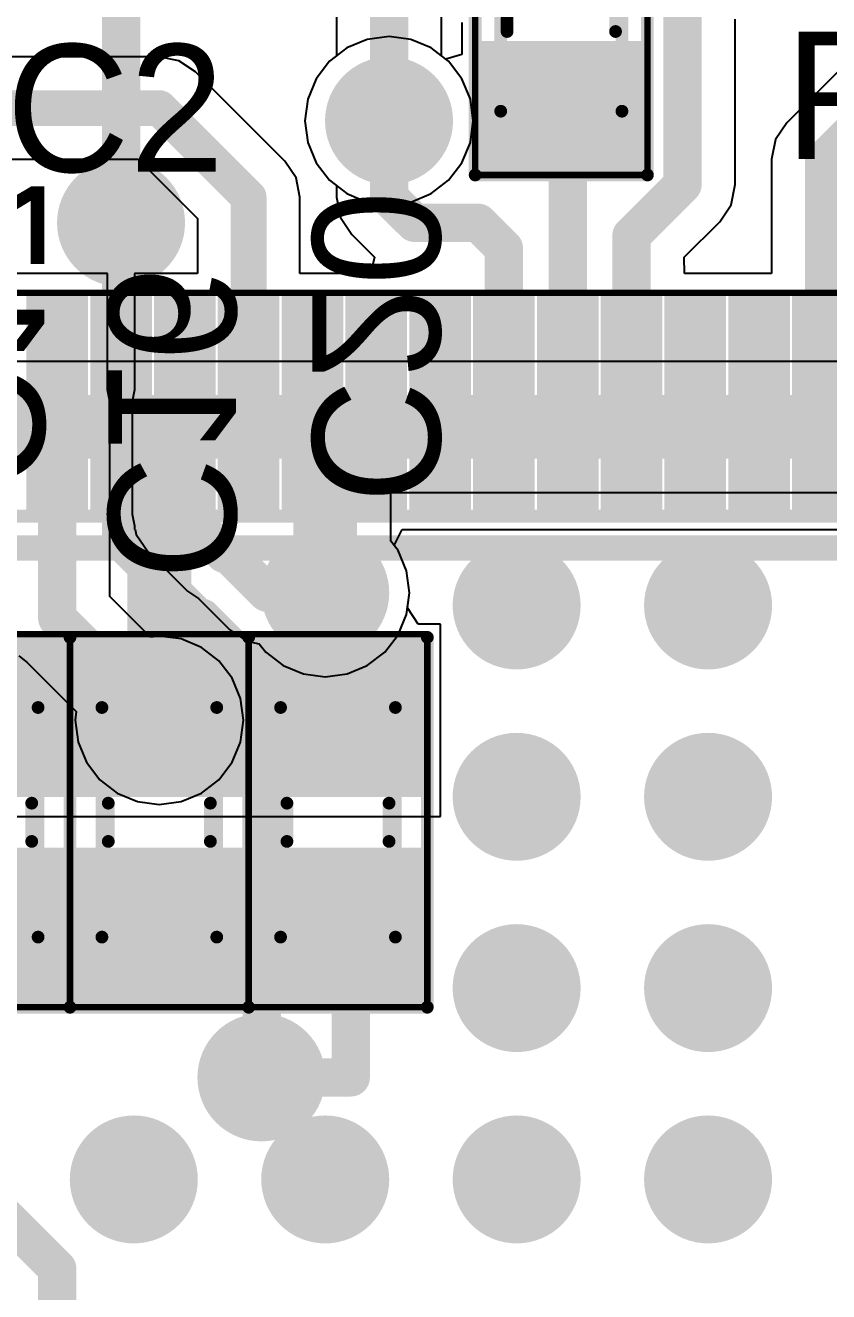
# Model space of a CAD drawing. Header units: millimetres. Extents: x 29 to 180, y 30 to 200.
# Drawn here: x 89.15 to 95.44, y 150.62 to 160.55 of the extents above; entities that cross this region are included whole.
import ezdxf

# ---------------------------------------------------------------- set-up
doc = ezdxf.new("R2010")
doc.units = ezdxf.units.MM
for name, color, linetype in [('BottomLayer', 5, 'Continuous'), ('BottomOverlay', 54, 'Continuous'), ('BottomPaste', 16, 'Continuous'), ('BottomSolder', 6, 'Continuous'), ('Mechanical13', 56, 'Continuous'), ('Mechanical15', 56, 'Continuous'), ('MultiLayer', 9, 'Continuous'), ('TopLayer', 1, 'Continuous'), ('TopOverlay', 2, 'Continuous'), ('TopPaste', 8, 'Continuous'), ('TopSolder', 216, 'Continuous'), ('ViaHoleLayer', 16, 'Continuous')]:
    doc.layers.add(name, color=color, linetype=linetype)

# ---------------------------------------------------------------- blocks, each defined once
blk = doc.blocks.new('SMD_C_0603_B_218')
at = {"layer": 'BottomLayer'}
for points in [[(-1.29999994, 0.5499989), (-1.29999994, -0.5499989), (-0.30000194, 0.5499989), (-0.30000194, -0.5499989)], [(0.2999994, 0.5499989), (0.2999994, -0.5499989), (1.2999974, 0.5499989), (1.2999974, -0.5499989)]]:
    blk.add_solid(points, dxfattribs=at)
at = {"layer": 'BottomOverlay', "const_width": 0.0999998}
for points in [[(-1.44999964, -0.7000011399999999), (-1.44999964, 0.7000011399999999)], [(1.44999964, 0.7000011399999999), (-1.44999964, 0.7000011399999999)], [(1.44999964, -0.7000011399999999), (1.44999964, 0.7000011399999999)], [(0.1499997, 0.40000174), (-0.1499997, 0.40000174)], [(0.1499997, -0.3999992), (-0.1499997, -0.3999992)], [(1.44999964, -0.7000011399999999), (-1.44999964, -0.7000011399999999)]]:
    blk.add_lwpolyline(points, dxfattribs=at)
at = {"layer": 'BottomOverlay', "const_width": 0.0499999}
for points in [[(-1.47499832, 0.7000011399999999, 1), (-1.42500096, 0.7000011399999999, 1)], [(-1.47499832, 0.7000011399999999, 1), (-1.42500096, 0.7000011399999999, 1)], [(1.42500096, 0.7000011399999999, 1), (1.47499832, 0.7000011399999999, 1)], [(1.42500096, 0.7000011399999999, 1), (1.47499832, 0.7000011399999999, 1)], [(-0.17499838, 0.40000174, 1), (-0.12500102, 0.40000174, 1)], [(0.12500102, 0.40000174, 1), (0.17499838, 0.40000174, 1)], [(-0.17499838, -0.3999992, 1), (-0.12500102, -0.3999992, 1)], [(0.12500102, -0.3999992, 1), (0.17499838, -0.3999992, 1)], [(-1.47499832, -0.7000011399999999, 1), (-1.42500096, -0.7000011399999999, 1)], [(-1.47499832, -0.7000011399999999, 1), (-1.42500096, -0.7000011399999999, 1)], [(1.42500096, -0.7000011399999999, 1), (1.47499832, -0.7000011399999999, 1)], [(1.42500096, -0.7000011399999999, 1), (1.47499832, -0.7000011399999999, 1)]]:
    blk.add_lwpolyline(points, format="xyb", close=True, dxfattribs=at)
at = {"layer": 'BottomPaste'}
for points in [[(-1.29999994, 0.5499989), (-1.29999994, -0.5499989), (-0.30000194, 0.5499989), (-0.30000194, -0.5499989)], [(0.2999994, 0.5499989), (0.2999994, -0.5499989), (1.2999974, 0.5499989), (1.2999974, -0.5499989)]]:
    blk.add_solid(points, dxfattribs=at)
at = {"layer": 'BottomSolder'}
for points in [[(-1.40159994, 0.6515989), (-1.40159994, -0.6515989), (-0.19840194, 0.6515989), (-0.19840194, -0.6515989)], [(0.1983994, 0.6515989), (0.1983994, -0.6515989), (1.4015974, 0.6515989), (1.4015974, -0.6515989)]]:
    blk.add_solid(points, dxfattribs=at)
at = {"layer": 'Mechanical13', "const_width": 0.0999998}
for points in [[(-0.90000074, -0.4499991), (-0.90000074, 0.45000164)], [(0.8999982, 0.45000164), (-0.90000074, 0.45000164)], [(0.8999982, -0.4499991), (0.8999982, 0.45000164)], [(0.8999982, -0.4499991), (-0.90000074, -0.4499991)]]:
    blk.add_lwpolyline(points, dxfattribs=at)
at = {"layer": 'Mechanical13', "const_width": 0.0499999}
for points in [[(-0.9249994199999999, 0.45000164, 1), (-0.8750020599999999, 0.45000164, 1)], [(-0.9249994199999999, 0.45000164, 1), (-0.8750020599999999, 0.45000164, 1)], [(0.8749995199999999, 0.45000164, 1), (0.9249968799999999, 0.45000164, 1)], [(0.8749995199999999, 0.45000164, 1), (0.9249968799999999, 0.45000164, 1)], [(-0.9249994199999999, -0.4499991, 1), (-0.8750020599999999, -0.4499991, 1)], [(-0.9249994199999999, -0.4499991, 1), (-0.8750020599999999, -0.4499991, 1)], [(0.8749995199999999, -0.4499991, 1), (0.9249968799999999, -0.4499991, 1)], [(0.8749995199999999, -0.4499991, 1), (0.9249968799999999, -0.4499991, 1)]]:
    blk.add_lwpolyline(points, format="xyb", close=True, dxfattribs=at)
at = {"layer": 'Mechanical15', "const_width": 0.0499999}
for points in [[(-1.47500086, -0.7000011399999999), (-1.47500086, 0.7000011399999999)], [(1.44999964, 0.7000011399999999), (-1.47500086, 0.7000011399999999)], [(1.44999964, -0.7000011399999999), (1.44999964, 0.7000011399999999)], [(1.44999964, -0.7000011399999999), (-1.47500086, -0.7000011399999999)]]:
    blk.add_lwpolyline(points, dxfattribs=at)
at = {"layer": 'Mechanical15', "const_width": 0.02499868}
for points in [[(-1.4875002, 0.7000011399999999, 1), (-1.46250152, 0.7000011399999999, 1)], [(-1.4875002, 0.7000011399999999, 1), (-1.46250152, 0.7000011399999999, 1)], [(1.4375003, 0.7000011399999999, 1), (1.46249898, 0.7000011399999999, 1)], [(1.4375003, 0.7000011399999999, 1), (1.46249898, 0.7000011399999999, 1)], [(-1.4875002, -0.7000011399999999, 1), (-1.46250152, -0.7000011399999999, 1)], [(-1.4875002, -0.7000011399999999, 1), (-1.46250152, -0.7000011399999999, 1)], [(1.4375003, -0.7000011399999999, 1), (1.46249898, -0.7000011399999999, 1)], [(1.4375003, -0.7000011399999999, 1), (1.46249898, -0.7000011399999999, 1)]]:
    blk.add_lwpolyline(points, format="xyb", close=True, dxfattribs=at)
blk = doc.blocks.new('SMD_C_0603_B_219')
at = {"layer": 'BottomLayer'}
for points in [[(-1.29999994, 0.5499989), (-1.29999994, -0.5499989), (-0.30000194, 0.5499989), (-0.30000194, -0.5499989)], [(0.2999994, 0.5499989), (0.2999994, -0.5499989), (1.2999974, 0.5499989), (1.2999974, -0.5499989)]]:
    blk.add_solid(points, dxfattribs=at)
at = {"layer": 'BottomOverlay', "const_width": 0.0999998}
for points in [[(-1.44999964, -0.7000011399999999), (-1.44999964, 0.7000011399999999)], [(1.44999964, 0.7000011399999999), (-1.44999964, 0.7000011399999999)], [(1.44999964, -0.7000011399999999), (1.44999964, 0.7000011399999999)], [(0.1499997, 0.40000174), (-0.1499997, 0.40000174)], [(0.1499997, -0.3999992), (-0.1499997, -0.3999992)], [(1.44999964, -0.7000011399999999), (-1.44999964, -0.7000011399999999)]]:
    blk.add_lwpolyline(points, dxfattribs=at)
at = {"layer": 'BottomOverlay', "const_width": 0.0499999}
for points in [[(-1.47499832, 0.7000011399999999, 1), (-1.42500096, 0.7000011399999999, 1)], [(-1.47499832, 0.7000011399999999, 1), (-1.42500096, 0.7000011399999999, 1)], [(1.42500096, 0.7000011399999999, 1), (1.47499832, 0.7000011399999999, 1)], [(1.42500096, 0.7000011399999999, 1), (1.47499832, 0.7000011399999999, 1)], [(-0.17499838, 0.40000174, 1), (-0.12500102, 0.40000174, 1)], [(0.12500102, 0.40000174, 1), (0.17499838, 0.40000174, 1)], [(-0.17499838, -0.3999992, 1), (-0.12500102, -0.3999992, 1)], [(0.12500102, -0.3999992, 1), (0.17499838, -0.3999992, 1)], [(-1.47499832, -0.7000011399999999, 1), (-1.42500096, -0.7000011399999999, 1)], [(-1.47499832, -0.7000011399999999, 1), (-1.42500096, -0.7000011399999999, 1)], [(1.42500096, -0.7000011399999999, 1), (1.47499832, -0.7000011399999999, 1)], [(1.42500096, -0.7000011399999999, 1), (1.47499832, -0.7000011399999999, 1)]]:
    blk.add_lwpolyline(points, format="xyb", close=True, dxfattribs=at)
at = {"layer": 'BottomPaste'}
for points in [[(-1.29999994, 0.5499989), (-1.29999994, -0.5499989), (-0.30000194, 0.5499989), (-0.30000194, -0.5499989)], [(0.2999994, 0.5499989), (0.2999994, -0.5499989), (1.2999974, 0.5499989), (1.2999974, -0.5499989)]]:
    blk.add_solid(points, dxfattribs=at)
at = {"layer": 'BottomSolder'}
for points in [[(-1.40159994, 0.6515989), (-1.40159994, -0.6515989), (-0.19840194, 0.6515989), (-0.19840194, -0.6515989)], [(0.1983994, 0.6515989), (0.1983994, -0.6515989), (1.4015974, 0.6515989), (1.4015974, -0.6515989)]]:
    blk.add_solid(points, dxfattribs=at)
at = {"layer": 'Mechanical13', "const_width": 0.0999998}
for points in [[(-0.90000074, -0.4499991), (-0.90000074, 0.45000164)], [(0.8999982, 0.45000164), (-0.90000074, 0.45000164)], [(0.8999982, -0.4499991), (0.8999982, 0.45000164)], [(0.8999982, -0.4499991), (-0.90000074, -0.4499991)]]:
    blk.add_lwpolyline(points, dxfattribs=at)
at = {"layer": 'Mechanical13', "const_width": 0.0499999}
for points in [[(-0.9249994199999999, 0.45000164, 1), (-0.8750020599999999, 0.45000164, 1)], [(-0.9249994199999999, 0.45000164, 1), (-0.8750020599999999, 0.45000164, 1)], [(0.8749995199999999, 0.45000164, 1), (0.9249968799999999, 0.45000164, 1)], [(0.8749995199999999, 0.45000164, 1), (0.9249968799999999, 0.45000164, 1)], [(-0.9249994199999999, -0.4499991, 1), (-0.8750020599999999, -0.4499991, 1)], [(-0.9249994199999999, -0.4499991, 1), (-0.8750020599999999, -0.4499991, 1)], [(0.8749995199999999, -0.4499991, 1), (0.9249968799999999, -0.4499991, 1)], [(0.8749995199999999, -0.4499991, 1), (0.9249968799999999, -0.4499991, 1)]]:
    blk.add_lwpolyline(points, format="xyb", close=True, dxfattribs=at)
at = {"layer": 'Mechanical15', "const_width": 0.0499999}
for points in [[(-1.47500086, -0.7000011399999999), (-1.47500086, 0.7000011399999999)], [(1.44999964, 0.7000011399999999), (-1.47500086, 0.7000011399999999)], [(1.44999964, -0.7000011399999999), (1.44999964, 0.7000011399999999)], [(1.44999964, -0.7000011399999999), (-1.47500086, -0.7000011399999999)]]:
    blk.add_lwpolyline(points, dxfattribs=at)
at = {"layer": 'Mechanical15', "const_width": 0.02499868}
for points in [[(-1.4875002, 0.7000011399999999, 1), (-1.46250152, 0.7000011399999999, 1)], [(-1.4875002, 0.7000011399999999, 1), (-1.46250152, 0.7000011399999999, 1)], [(1.4375003, 0.7000011399999999, 1), (1.46249898, 0.7000011399999999, 1)], [(1.4375003, 0.7000011399999999, 1), (1.46249898, 0.7000011399999999, 1)], [(-1.4875002, -0.7000011399999999, 1), (-1.46250152, -0.7000011399999999, 1)], [(-1.4875002, -0.7000011399999999, 1), (-1.46250152, -0.7000011399999999, 1)], [(1.4375003, -0.7000011399999999, 1), (1.46249898, -0.7000011399999999, 1)], [(1.4375003, -0.7000011399999999, 1), (1.46249898, -0.7000011399999999, 1)]]:
    blk.add_lwpolyline(points, format="xyb", close=True, dxfattribs=at)
blk = doc.blocks.new('SMD_C_0603_B_222')
at = {"layer": 'BottomLayer'}
for points in [[(-1.29999994, 0.5499989), (-1.29999994, -0.5499989), (-0.30000194, 0.5499989), (-0.30000194, -0.5499989)], [(0.2999994, 0.5499989), (0.2999994, -0.5499989), (1.2999974, 0.5499989), (1.2999974, -0.5499989)]]:
    blk.add_solid(points, dxfattribs=at)
at = {"layer": 'BottomOverlay', "const_width": 0.0999998}
for points in [[(-1.44999964, -0.7000011399999999), (-1.44999964, 0.7000011399999999)], [(1.44999964, 0.7000011399999999), (-1.44999964, 0.7000011399999999)], [(1.44999964, -0.7000011399999999), (1.44999964, 0.7000011399999999)], [(0.1499997, 0.40000174), (-0.1499997, 0.40000174)], [(0.1499997, -0.3999992), (-0.1499997, -0.3999992)], [(1.44999964, -0.7000011399999999), (-1.44999964, -0.7000011399999999)]]:
    blk.add_lwpolyline(points, dxfattribs=at)
at = {"layer": 'BottomOverlay', "const_width": 0.0499999}
for points in [[(-1.47499832, 0.7000011399999999, 1), (-1.42500096, 0.7000011399999999, 1)], [(-1.47499832, 0.7000011399999999, 1), (-1.42500096, 0.7000011399999999, 1)], [(1.42500096, 0.7000011399999999, 1), (1.47499832, 0.7000011399999999, 1)], [(1.42500096, 0.7000011399999999, 1), (1.47499832, 0.7000011399999999, 1)], [(-0.17499838, 0.40000174, 1), (-0.12500102, 0.40000174, 1)], [(0.12500102, 0.40000174, 1), (0.17499838, 0.40000174, 1)], [(-0.17499838, -0.3999992, 1), (-0.12500102, -0.3999992, 1)], [(0.12500102, -0.3999992, 1), (0.17499838, -0.3999992, 1)], [(-1.47499832, -0.7000011399999999, 1), (-1.42500096, -0.7000011399999999, 1)], [(-1.47499832, -0.7000011399999999, 1), (-1.42500096, -0.7000011399999999, 1)], [(1.42500096, -0.7000011399999999, 1), (1.47499832, -0.7000011399999999, 1)], [(1.42500096, -0.7000011399999999, 1), (1.47499832, -0.7000011399999999, 1)]]:
    blk.add_lwpolyline(points, format="xyb", close=True, dxfattribs=at)
at = {"layer": 'BottomPaste'}
for points in [[(-1.29999994, 0.5499989), (-1.29999994, -0.5499989), (-0.30000194, 0.5499989), (-0.30000194, -0.5499989)], [(0.2999994, 0.5499989), (0.2999994, -0.5499989), (1.2999974, 0.5499989), (1.2999974, -0.5499989)]]:
    blk.add_solid(points, dxfattribs=at)
at = {"layer": 'BottomSolder'}
for points in [[(-1.40159994, 0.6515989), (-1.40159994, -0.6515989), (-0.19840194, 0.6515989), (-0.19840194, -0.6515989)], [(0.1983994, 0.6515989), (0.1983994, -0.6515989), (1.4015974, 0.6515989), (1.4015974, -0.6515989)]]:
    blk.add_solid(points, dxfattribs=at)
at = {"layer": 'Mechanical13', "const_width": 0.0999998}
for points in [[(-0.90000074, -0.4499991), (-0.90000074, 0.45000164)], [(0.8999982, 0.45000164), (-0.90000074, 0.45000164)], [(0.8999982, -0.4499991), (0.8999982, 0.45000164)], [(0.8999982, -0.4499991), (-0.90000074, -0.4499991)]]:
    blk.add_lwpolyline(points, dxfattribs=at)
at = {"layer": 'Mechanical13', "const_width": 0.0499999}
for points in [[(-0.9249994199999999, 0.45000164, 1), (-0.8750020599999999, 0.45000164, 1)], [(-0.9249994199999999, 0.45000164, 1), (-0.8750020599999999, 0.45000164, 1)], [(0.8749995199999999, 0.45000164, 1), (0.9249968799999999, 0.45000164, 1)], [(0.8749995199999999, 0.45000164, 1), (0.9249968799999999, 0.45000164, 1)], [(-0.9249994199999999, -0.4499991, 1), (-0.8750020599999999, -0.4499991, 1)], [(-0.9249994199999999, -0.4499991, 1), (-0.8750020599999999, -0.4499991, 1)], [(0.8749995199999999, -0.4499991, 1), (0.9249968799999999, -0.4499991, 1)], [(0.8749995199999999, -0.4499991, 1), (0.9249968799999999, -0.4499991, 1)]]:
    blk.add_lwpolyline(points, format="xyb", close=True, dxfattribs=at)
at = {"layer": 'Mechanical15', "const_width": 0.0499999}
for points in [[(-1.47500086, -0.7000011399999999), (-1.47500086, 0.7000011399999999)], [(1.44999964, 0.7000011399999999), (-1.47500086, 0.7000011399999999)], [(1.44999964, -0.7000011399999999), (1.44999964, 0.7000011399999999)], [(1.44999964, -0.7000011399999999), (-1.47500086, -0.7000011399999999)]]:
    blk.add_lwpolyline(points, dxfattribs=at)
at = {"layer": 'Mechanical15', "const_width": 0.02499868}
for points in [[(-1.4875002, 0.7000011399999999, 1), (-1.46250152, 0.7000011399999999, 1)], [(-1.4875002, 0.7000011399999999, 1), (-1.46250152, 0.7000011399999999, 1)], [(1.4375003, 0.7000011399999999, 1), (1.46249898, 0.7000011399999999, 1)], [(1.4375003, 0.7000011399999999, 1), (1.46249898, 0.7000011399999999, 1)], [(-1.4875002, -0.7000011399999999, 1), (-1.46250152, -0.7000011399999999, 1)], [(-1.4875002, -0.7000011399999999, 1), (-1.46250152, -0.7000011399999999, 1)], [(1.4375003, -0.7000011399999999, 1), (1.46249898, -0.7000011399999999, 1)], [(1.4375003, -0.7000011399999999, 1), (1.46249898, -0.7000011399999999, 1)]]:
    blk.add_lwpolyline(points, format="xyb", close=True, dxfattribs=at)
blk = doc.blocks.new('SMD_R_0603_420')
at = {"layer": 'Mechanical13', "const_width": 0.0999998}
for points in [[(-0.8249996199999999, 0.47500032), (-0.8249996199999999, -0.47500032)], [(-0.8249996199999999, 0.47500032), (0.8249996199999999, 0.47500032)], [(0.8249996199999999, 0.47500032), (0.8249996199999999, -0.47500032)], [(-0.8249996199999999, -0.47500032), (0.8249996199999999, -0.47500032)]]:
    blk.add_lwpolyline(points, dxfattribs=at)
at = {"layer": 'Mechanical13', "const_width": 0.0499999}
for points in [[(-0.8499983, 0.47500032, 1), (-0.80000094, 0.47500032, 1)], [(-0.8499983, 0.47500032, 1), (-0.80000094, 0.47500032, 1)], [(0.80000094, 0.47500032, 1), (0.8499983, 0.47500032, 1)], [(0.80000094, 0.47500032, 1), (0.8499983, 0.47500032, 1)], [(-0.8499983, -0.47500032, 1), (-0.80000094, -0.47500032, 1)], [(-0.8499983, -0.47500032, 1), (-0.80000094, -0.47500032, 1)], [(0.80000094, -0.47500032, 1), (0.8499983, -0.47500032, 1)], [(0.80000094, -0.47500032, 1), (0.8499983, -0.47500032, 1)]]:
    blk.add_lwpolyline(points, format="xyb", close=True, dxfattribs=at)
at = {"layer": 'Mechanical15', "const_width": 0.0499999}
for points in [[(-1.32500116, 0.67499992), (-1.32500116, -0.67499992)], [(-1.32500116, 0.67499992), (1.32500116, 0.67499992)], [(1.32500116, 0.67499992), (1.32500116, -0.67499992)], [(-1.32500116, -0.67499992), (1.32500116, -0.67499992)]]:
    blk.add_lwpolyline(points, dxfattribs=at)
at = {"layer": 'Mechanical15', "const_width": 0.02499868}
for points in [[(-1.3375005, 0.67499992, 1), (-1.31250182, 0.67499992, 1)], [(-1.3375005, 0.67499992, 1), (-1.31250182, 0.67499992, 1)], [(1.31250182, 0.67499992, 1), (1.3375005, 0.67499992, 1)], [(1.31250182, 0.67499992, 1), (1.3375005, 0.67499992, 1)], [(-1.3375005, -0.67499992, 1), (-1.31250182, -0.67499992, 1)], [(-1.3375005, -0.67499992, 1), (-1.31250182, -0.67499992, 1)], [(1.31250182, -0.67499992, 1), (1.3375005, -0.67499992, 1)], [(1.31250182, -0.67499992, 1), (1.3375005, -0.67499992, 1)]]:
    blk.add_lwpolyline(points, format="xyb", close=True, dxfattribs=at)
at = {"layer": 'TopLayer'}
for points in [[(-0.37500052, -0.52500022), (-0.37500052, 0.52500022), (-1.17499892, -0.52500022), (-1.17499892, 0.52500022)], [(1.17499892, -0.52500022), (1.17499892, 0.52500022), (0.37500052, -0.52500022), (0.37500052, 0.52500022)]]:
    blk.add_solid(points, dxfattribs=at)
at = {"layer": 'TopOverlay', "const_width": 0.0999998}
for points in [[(-1.32500116, 0.67499992), (1.32500116, 0.67499992)], [(-1.32500116, 0.67499992), (-1.32500116, -0.67499992)], [(1.32500116, 0.67499992), (1.32500116, -0.67499992)], [(-0.1999996, 0.42500042), (-0.0999998, 0.42500042)], [(-0.0999998, 0.42500042), (0.0999998, 0.42500042)], [(0.0999998, 0.42500042), (0.1999996, 0.42500042)], [(-0.1999996, -0.42500042), (0.1999996, -0.42500042)], [(-1.32500116, -0.67499992), (1.32500116, -0.67499992)]]:
    blk.add_lwpolyline(points, dxfattribs=at)
at = {"layer": 'TopOverlay', "const_width": 0.0499999}
for points in [[(-1.34999984, 0.67499992, 1), (-1.30000248, 0.67499992, 1)], [(-1.34999984, 0.67499992, 1), (-1.30000248, 0.67499992, 1)], [(1.30000248, 0.67499992, 1), (1.34999984, 0.67499992, 1)], [(1.30000248, 0.67499992, 1), (1.34999984, 0.67499992, 1)], [(-0.22499828, 0.42500042, 1), (-0.17500092, 0.42500042, 1)], [(-0.12499848, 0.42500042, 1), (-0.07500111999999999, 0.42500042, 1)], [(-0.12499848, 0.42500042, 1), (-0.07500111999999999, 0.42500042, 1)], [(0.07500111999999999, 0.42500042, 1), (0.12499848, 0.42500042, 1)], [(0.07500111999999999, 0.42500042, 1), (0.12499848, 0.42500042, 1)], [(0.17500092, 0.42500042, 1), (0.22499828, 0.42500042, 1)], [(-0.22499828, -0.42500042, 1), (-0.17500092, -0.42500042, 1)], [(0.17500092, -0.42500042, 1), (0.22499828, -0.42500042, 1)], [(-1.34999984, -0.67499992, 1), (-1.30000248, -0.67499992, 1)], [(-1.34999984, -0.67499992, 1), (-1.30000248, -0.67499992, 1)], [(1.30000248, -0.67499992, 1), (1.34999984, -0.67499992, 1)], [(1.30000248, -0.67499992, 1), (1.34999984, -0.67499992, 1)]]:
    blk.add_lwpolyline(points, format="xyb", close=True, dxfattribs=at)
at = {"layer": 'TopPaste'}
for points in [[(-0.37500052, -0.52500022), (-0.37500052, 0.52500022), (-1.17499892, -0.52500022), (-1.17499892, 0.52500022)], [(1.17499892, -0.52500022), (1.17499892, 0.52500022), (0.37500052, -0.52500022), (0.37500052, 0.52500022)]]:
    blk.add_solid(points, dxfattribs=at)
at = {"layer": 'TopSolder'}
for points in [[(-0.27340052, -0.6266002199999999), (-0.27340052, 0.6266002199999999), (-1.27659892, -0.6266002199999999), (-1.27659892, 0.6266002199999999)], [(1.27659892, -0.6266002199999999), (1.27659892, 0.6266002199999999), (0.27340052, -0.6266002199999999), (0.27340052, 0.6266002199999999)]]:
    blk.add_solid(points, dxfattribs=at)
blk = doc.blocks.new('SOT486_1_V_621')
at = {"layer": 'Mechanical13', "const_width": 0.0999998}
blk.add_lwpolyline([(-9.99999778, -9.99999778), (-9.99999778, 10.00000032)], dxfattribs=at)
at = {"layer": 'Mechanical15', "const_width": 0.0499999}
blk.add_lwpolyline([(-11.74999936, -11.74999936), (-11.74999936, 11.7500019)], dxfattribs=at)
at = {"layer": 'TopLayer'}
for points in [[(-10.15000002, -0.88999822), (-10.15000002, -0.60999878), (-11.64999702, -0.88999822), (-11.64999702, -0.60999878)], [(-10.15000002, -1.38999976), (-10.15000002, -1.11000032), (-11.64999702, -1.38999976), (-11.64999702, -1.11000032)], [(-10.15000002, -1.88999876), (-10.15000002, -1.60999932), (-11.64999702, -1.88999876), (-11.64999702, -1.60999932)], [(-10.15000002, -2.38999776), (-10.15000002, -2.10999832), (-11.64999702, -2.38999776), (-11.64999702, -2.10999832)], [(-10.15000002, -2.8899993), (-10.15000002, -2.60999986), (-11.64999702, -2.8899993), (-11.64999702, -2.60999986)], [(-10.15000002, -3.3899983), (-10.15000002, -3.10999886), (-11.64999702, -3.3899983), (-11.64999702, -3.10999886)], [(-10.15000002, -3.88999984), (-10.15000002, -3.6100004), (-11.64999702, -3.88999984), (-11.64999702, -3.6100004)], [(-10.15000002, -4.38999884), (-10.15000002, -4.1099994), (-11.64999702, -4.38999884), (-11.64999702, -4.1099994)], [(-10.15000002, -4.889997839999999), (-10.15000002, -4.609998399999999), (-11.64999702, -4.889997839999999), (-11.64999702, -4.609998399999999)], [(-10.15000002, -5.38999938), (-10.15000002, -5.10999994), (-11.64999702, -5.38999938), (-11.64999702, -5.10999994)], [(-10.15000002, -5.88999838), (-10.15000002, -5.60999894), (-11.64999702, -5.88999838), (-11.64999702, -5.60999894)], [(-10.15000002, -6.389999919999999), (-10.15000002, -6.11000048), (-11.64999702, -6.389999919999999), (-11.64999702, -6.11000048)], [(-10.15000002, -6.88999892), (-10.15000002, -6.60999948), (-11.64999702, -6.88999892), (-11.64999702, -6.60999948)]]:
    blk.add_solid(points, dxfattribs=at)
at = {"layer": 'TopOverlay', "const_width": 0.1999996}
blk.add_lwpolyline([(-9.74999828, -9.74999828), (-9.74999828, 9.750000819999999)], dxfattribs=at)
at = {"layer": 'TopPaste'}
for points in [[(-10.15000002, -0.88999822), (-10.15000002, -0.60999878), (-11.64999702, -0.88999822), (-11.64999702, -0.60999878)], [(-10.15000002, -1.38999976), (-10.15000002, -1.11000032), (-11.64999702, -1.38999976), (-11.64999702, -1.11000032)], [(-10.15000002, -1.88999876), (-10.15000002, -1.60999932), (-11.64999702, -1.88999876), (-11.64999702, -1.60999932)], [(-10.15000002, -2.38999776), (-10.15000002, -2.10999832), (-11.64999702, -2.38999776), (-11.64999702, -2.10999832)], [(-10.15000002, -2.8899993), (-10.15000002, -2.60999986), (-11.64999702, -2.8899993), (-11.64999702, -2.60999986)], [(-10.15000002, -3.3899983), (-10.15000002, -3.10999886), (-11.64999702, -3.3899983), (-11.64999702, -3.10999886)], [(-10.15000002, -3.88999984), (-10.15000002, -3.6100004), (-11.64999702, -3.88999984), (-11.64999702, -3.6100004)], [(-10.15000002, -4.38999884), (-10.15000002, -4.1099994), (-11.64999702, -4.38999884), (-11.64999702, -4.1099994)], [(-10.15000002, -4.889997839999999), (-10.15000002, -4.609998399999999), (-11.64999702, -4.889997839999999), (-11.64999702, -4.609998399999999)], [(-10.15000002, -5.38999938), (-10.15000002, -5.10999994), (-11.64999702, -5.38999938), (-11.64999702, -5.10999994)], [(-10.15000002, -5.88999838), (-10.15000002, -5.60999894), (-11.64999702, -5.88999838), (-11.64999702, -5.60999894)], [(-10.15000002, -6.389999919999999), (-10.15000002, -6.11000048), (-11.64999702, -6.389999919999999), (-11.64999702, -6.11000048)], [(-10.15000002, -6.88999892), (-10.15000002, -6.60999948), (-11.64999702, -6.88999892), (-11.64999702, -6.60999948)]]:
    blk.add_solid(points, dxfattribs=at)
at = {"layer": 'TopSolder'}
for points in [[(-10.04840002, -0.99159822), (-10.04840002, -0.5083987799999999), (-11.75159702, -0.99159822), (-11.75159702, -0.5083987799999999)], [(-10.04840002, -1.49159976), (-10.04840002, -1.00840032), (-11.75159702, -1.49159976), (-11.75159702, -1.00840032)], [(-10.04840002, -1.99159876), (-10.04840002, -1.50839932), (-11.75159702, -1.99159876), (-11.75159702, -1.50839932)], [(-10.04840002, -2.49159776), (-10.04840002, -2.00839832), (-11.75159702, -2.49159776), (-11.75159702, -2.00839832)], [(-10.04840002, -2.9915993), (-10.04840002, -2.50839986), (-11.75159702, -2.9915993), (-11.75159702, -2.50839986)], [(-10.04840002, -3.4915983), (-10.04840002, -3.00839886), (-11.75159702, -3.4915983), (-11.75159702, -3.00839886)], [(-10.04840002, -3.99159984), (-10.04840002, -3.5084004), (-11.75159702, -3.99159984), (-11.75159702, -3.5084004)], [(-10.04840002, -4.49159884), (-10.04840002, -4.0083994), (-11.75159702, -4.49159884), (-11.75159702, -4.0083994)], [(-10.04840002, -4.99159784), (-10.04840002, -4.5083984), (-11.75159702, -4.99159784), (-11.75159702, -4.5083984)], [(-10.04840002, -5.491599379999999), (-10.04840002, -5.008399939999999), (-11.75159702, -5.491599379999999), (-11.75159702, -5.008399939999999)], [(-10.04840002, -5.991598379999999), (-10.04840002, -5.508398939999999), (-11.75159702, -5.991598379999999), (-11.75159702, -5.508398939999999)], [(-10.04840002, -6.49159992), (-10.04840002, -6.00840048), (-11.75159702, -6.49159992), (-11.75159702, -6.00840048)], [(-10.04840002, -6.991598919999999), (-10.04840002, -6.50839948), (-11.75159702, -6.991598919999999), (-11.75159702, -6.50839948)]]:
    blk.add_solid(points, dxfattribs=at)

msp = doc.modelspace()

# ---------------------------------------------------------------- linework, layer by layer
at = {"layer": 'BottomLayer'}
for p, q in [((91.58808708, 165.0000002), (91.58808708, 160.3082773)), ((92.41191576, 160.3082773), (92.41191576, 164.58808586)), ((91.53356344, 160.26643842), (91.42873256, 160.12982198)), ((91.58808708, 160.3082773), (91.53356344, 160.26643842)), ((92.4664394, 160.26643842), (92.41191576, 160.3082773)), ((92.57127028, 160.12982198), (92.4664394, 160.26643842)), ((91.42873256, 160.12982198), (91.3628348, 159.97072908)), ((92.63716803999999, 159.97072908), (92.57127028, 160.12982198)), ((91.3628348, 159.97072908), (91.34035834, 159.80000044)), ((92.6596445, 159.80000044), (92.63716803999999, 159.97072908)), ((91.34035834, 159.80000044), (91.3628348, 159.6292718)), ((92.63716803999999, 159.6292718), (92.6596445, 159.80000044)), ((91.3628348, 159.6292718), (91.42873256, 159.4701789)), ((92.57127028, 159.4701789), (92.63716803999999, 159.6292718)), ((91.42873256, 159.4701789), (91.53356344, 159.33356246)), ((92.4664394, 159.33356246), (92.57127028, 159.4701789)), ((91.53356344, 159.33356246), (91.67017987999999, 159.22873158)), ((92.32982296, 159.22873158), (92.4664394, 159.33356246)), ((91.67017987999999, 159.22873158), (91.82927278, 159.16283382)), ((91.82927278, 159.16283382), (92.00000141999999, 159.14035736)), ((92.00000141999999, 159.14035736), (92.17073006, 159.16283382)), ((92.17073006, 159.16283382), (92.32982296, 159.22873158)), ((108.1999995, 157.91387264), (88.8000002, 157.91387264)), ((92.01387236, 156.50462222), (92.01387236, 156.88612768)), ((92.01387236, 156.88612768), (95.78599588, 156.88612768)), ((92.07126874, 156.42982176), (92.01387236, 156.50462222)), ((92.13716649999999, 156.27072886), (92.07126874, 156.42982176)), ((92.15964296, 156.10000022), (92.13716649999999, 156.27072886)), ((92.14397624, 155.98100376), (92.15964296, 156.10000022)), ((92.22919578, 155.85400122), (92.14397624, 155.98100376)), ((92.40400111999999, 155.85400122), (92.22919578, 155.85400122)), ((92.40400111999999, 154.34600322), (92.40400111999999, 155.85400122)), ((88.288495, 154.34600322), (92.40400111999999, 154.34600322))]:
    msp.add_line(p, q, dxfattribs=at)
for points, const_width in [([(92.00000141999999, 159.80000044), (92.00000141999999, 165.0000002)], 0.2999994), ([(89.90000054, 159.00000204), (89.90000054, 162.59999992)], 0.2999994), ([(88.8000002, 157.40000016), (89.90000054, 157.40000016)], 0.499999), ([(89.89988115999999, 157.39988078), (89.90000054, 157.40000016)], 0.499999), ([(89.90000054, 157.40000016), (90.19999994, 157.40000016)], 0.499999), ([(90.19999994, 155.70000102), (90.19999994, 157.40000016)], 0.499999), ([(90.19999994, 157.40000016), (91.49999987999999, 157.40000016)], 0.499999), ([(91.49999987999999, 157.40000016), (96.30000043999999, 157.40000016)], 0.499999), ([(91.49999987999999, 156.10000022), (91.49999987999999, 157.40000016)], 0.499999), ([(91.49999987999999, 155.20000456), (91.49999987999999, 156.10000022)], 0.2999994), ([(90.19999994, 155.10000222), (90.19999994, 155.70000102)], 0.2999994), ([(91.49999987999999, 155.20000456), (91.60000222, 155.10000222)], 0.2999994), ([(88.8000002, 153.50000288), (90.19999994, 153.50000288)], 0.2999994), ([(90.19999994, 153.50000288), (91.60000222, 153.50000288)], 0.2999994), ([(91.60000222, 153.50000288), (91.70000202, 153.40000308)], 0.2999994), ([(91.70000202, 152.3000002), (91.70000202, 153.40000308)], 0.2999994), ([(91.00000088, 152.3000002), (91.70000202, 152.3000002)], 0.2999994), ([(88.8000002, 151.400002), (89.399999, 150.8000032)], 0.2999994), ([(89.399999, 148.55000262), (89.399999, 150.8000032)], 0.2999994)]:
    msp.add_lwpolyline(points, dxfattribs=dict(at, const_width=const_width))
for points, const_width in [([(91.80000181999999, 159.80000044, 1), (92.20000101999999, 159.80000044, 1)], 0.3999992), ([(91.92500283999999, 159.80000044, 1), (92.07499999999999, 159.80000044, 1)], 0.1499997), ([(89.70000094, 159.00000204, 1), (90.10000013999999, 159.00000204, 1)], 0.3999992), ([(89.82500196, 159.00000204, 1), (89.97499911999999, 159.00000204, 1)], 0.1499997), ([(89.77488267999999, 157.39988078, 1), (90.02487964, 157.39988078, 1)], 0.2499995), ([(89.77500205999999, 157.40000016, 1), (90.02499902, 157.40000016, 1)], 0.2499995), ([(89.77500205999999, 157.40000016, 1), (90.02499902, 157.40000016, 1)], 0.2499995), ([(89.77500205999999, 157.40000016, 1), (90.02499902, 157.40000016, 1)], 0.2499995), ([(90.07500146, 157.40000016, 1), (90.32499842, 157.40000016, 1)], 0.2499995), ([(90.07500146, 157.40000016, 1), (90.32499842, 157.40000016, 1)], 0.2499995), ([(90.07500146, 157.40000016, 1), (90.32499842, 157.40000016, 1)], 0.2499995), ([(91.37500139999999, 157.40000016, 1), (91.62499835999999, 157.40000016, 1)], 0.2499995), ([(91.37500139999999, 157.40000016, 1), (91.62499835999999, 157.40000016, 1)], 0.2499995), ([(91.37500139999999, 157.40000016, 1), (91.62499835999999, 157.40000016, 1)], 0.2499995), ([(91.30000027999999, 156.10000022, 1), (91.69999947999999, 156.10000022, 1)], 0.3999992), ([(92.79997188, 155.99995216, 1), (93.19997108, 155.99995216, 1)], 0.3999992), ([(94.29997141999999, 155.99995216, 1), (94.69997061999999, 155.99995216, 1)], 0.3999992), ([(91.37500139999999, 156.10000022, 1), (91.62499835999999, 156.10000022, 1)], 0.2499995), ([(91.42500129999999, 156.10000022, 1), (91.57499845999999, 156.10000022, 1)], 0.1499997), ([(90.07500146, 155.70000102, 1), (90.32499842, 155.70000102, 1)], 0.2499995), ([(90.12500136, 155.70000102, 1), (90.27499852, 155.70000102, 1)], 0.1499997), ([(90.00000034, 155.10000222, 1), (90.39999954, 155.10000222, 1)], 0.3999992), ([(91.42500129999999, 155.20000456, 1), (91.57499845999999, 155.20000456, 1)], 0.1499997), ([(91.42500129999999, 155.20000456, 1), (91.57499845999999, 155.20000456, 1)], 0.1499997), ([(90.12500136, 155.10000222, 1), (90.27499852, 155.10000222, 1)], 0.1499997), ([(91.52500364, 155.10000222, 1), (91.67500079999999, 155.10000222, 1)], 0.1499997), ([(92.79997188, 154.49995262, 1), (93.19997108, 154.49995262, 1)], 0.3999992), ([(94.29997141999999, 154.49995262, 1), (94.69997061999999, 154.49995262, 1)], 0.3999992), ([(90.12500136, 153.50000288, 1), (90.27499852, 153.50000288, 1)], 0.1499997), ([(90.12500136, 153.50000288, 1), (90.27499852, 153.50000288, 1)], 0.1499997), ([(91.52500364, 153.50000288, 1), (91.67500079999999, 153.50000288, 1)], 0.1499997), ([(91.52500364, 153.50000288, 1), (91.67500079999999, 153.50000288, 1)], 0.1499997), ([(91.62500344, 153.40000308, 1), (91.7750006, 153.40000308, 1)], 0.1499997), ([(91.62500344, 153.40000308, 1), (91.7750006, 153.40000308, 1)], 0.1499997), ([(92.79997188, 152.99995308, 1), (93.19997108, 152.99995308, 1)], 0.3999992), ([(94.29997141999999, 152.99995308, 1), (94.69997061999999, 152.99995308, 1)], 0.3999992), ([(90.80000127999999, 152.3000002, 1), (91.20000048, 152.3000002, 1)], 0.3999992), ([(90.92500229999999, 152.3000002, 1), (91.07499946, 152.3000002, 1)], 0.1499997), ([(91.62500344, 152.3000002, 1), (91.7750006, 152.3000002, 1)], 0.1499997), ([(91.62500344, 152.3000002, 1), (91.7750006, 152.3000002, 1)], 0.1499997), ([(89.79997279999999, 151.49995354, 1), (90.19997199999999, 151.49995354, 1)], 0.3999992), ([(91.29997234, 151.49995354, 1), (91.69997153999999, 151.49995354, 1)], 0.3999992), ([(92.79997188, 151.49995354, 1), (93.19997108, 151.49995354, 1)], 0.3999992), ([(94.29997141999999, 151.49995354, 1), (94.69997061999999, 151.49995354, 1)], 0.3999992), ([(89.32500042, 150.8000032, 1), (89.47499758, 150.8000032, 1)], 0.1499997), ([(89.32500042, 150.8000032, 1), (89.47499758, 150.8000032, 1)], 0.1499997)]:
    msp.add_lwpolyline(points, format="xyb", close=True, dxfattribs=dict(at, const_width=const_width))
at = {"layer": 'BottomSolder', "const_width": 0.5015992}
for points in [[(91.74920182, 159.80000044, 1), (92.25080102, 159.80000044, 1)], [(89.64920094, 159.00000204, 1), (90.15080014, 159.00000204, 1)], [(91.24920028, 156.10000022, 1), (91.75079948, 156.10000022, 1)], [(92.74917187999999, 155.99995216, 1), (93.25077107999999, 155.99995216, 1)], [(94.24917142, 155.99995216, 1), (94.75077062, 155.99995216, 1)], [(89.94920033999999, 155.10000222, 1), (90.45079953999999, 155.10000222, 1)], [(92.74917187999999, 154.49995262, 1), (93.25077107999999, 154.49995262, 1)], [(94.24917142, 154.49995262, 1), (94.75077062, 154.49995262, 1)], [(92.74917187999999, 152.99995308, 1), (93.25077107999999, 152.99995308, 1)], [(94.24917142, 152.99995308, 1), (94.75077062, 152.99995308, 1)], [(90.74920128, 152.3000002, 1), (91.25080048, 152.3000002, 1)], [(89.7491728, 151.49995354, 1), (90.250772, 151.49995354, 1)], [(91.24917234, 151.49995354, 1), (91.75077153999999, 151.49995354, 1)], [(92.74917187999999, 151.49995354, 1), (93.25077107999999, 151.49995354, 1)], [(94.24917142, 151.49995354, 1), (94.75077062, 151.49995354, 1)]]:
    msp.add_lwpolyline(points, format="xyb", close=True, dxfattribs=at)
at = {"layer": 'MultiLayer', "const_width": 0.3999992}
for points in [[(91.80000181999999, 159.80000044, 1), (92.20000101999999, 159.80000044, 1)], [(89.70000094, 159.00000204, 1), (90.10000013999999, 159.00000204, 1)], [(91.30000027999999, 156.10000022, 1), (91.69999947999999, 156.10000022, 1)], [(92.79997188, 155.99995216, 1), (93.19997108, 155.99995216, 1)], [(94.29997141999999, 155.99995216, 1), (94.69997061999999, 155.99995216, 1)], [(90.00000034, 155.10000222, 1), (90.39999954, 155.10000222, 1)], [(92.79997188, 154.49995262, 1), (93.19997108, 154.49995262, 1)], [(94.29997141999999, 154.49995262, 1), (94.69997061999999, 154.49995262, 1)], [(92.79997188, 152.99995308, 1), (93.19997108, 152.99995308, 1)], [(94.29997141999999, 152.99995308, 1), (94.69997061999999, 152.99995308, 1)], [(90.80000127999999, 152.3000002, 1), (91.20000048, 152.3000002, 1)], [(89.79997279999999, 151.49995354, 1), (90.19997199999999, 151.49995354, 1)], [(91.29997234, 151.49995354, 1), (91.69997153999999, 151.49995354, 1)], [(92.79997188, 151.49995354, 1), (93.19997108, 151.49995354, 1)], [(94.29997141999999, 151.49995354, 1), (94.69997061999999, 151.49995354, 1)]]:
    msp.add_lwpolyline(points, format="xyb", close=True, dxfattribs=at)
at = {"layer": 'TopLayer'}
for p, q in [((92.57100611999999, 160.57186834), (92.57100611999999, 160.31998924)), ((94.71191624, 159.30000144), (94.71191624, 160.59600342)), ((92.00000141999999, 160.45964352), (91.82927278, 160.43716706)), ((92.17073006, 160.43716706), (92.00000141999999, 160.45964352)), ((91.67017987999999, 160.3712693), (91.53356344, 160.26643842)), ((91.82927278, 160.43716706), (91.67017987999999, 160.3712693)), ((92.32982296, 160.3712693), (92.17073006, 160.43716706)), ((92.44400612, 160.283652), (92.32982296, 160.3712693)), ((90.20000248, 160.30171902), (88.86640088, 160.30171902)), ((90.35373344, 160.27113996), (90.20000248, 160.30171902)), ((90.48406084, 160.1840586), (90.35373344, 160.27113996)), ((91.53356344, 160.26643842), (91.42873256, 160.12982198)), ((92.57100611999999, 160.31998924), (92.44400612, 160.283652)), ((95.61594287999999, 160.2840584), (95.11594896, 159.78406448)), ((91.18406451999999, 159.48405492), (90.48406084, 160.1840586)), ((91.42873256, 160.12982198), (91.3628348, 159.97072908)), ((91.3628348, 159.97072908), (91.34035834, 159.80000044)), ((91.34035834, 159.80000044), (91.3628348, 159.6292718)), ((95.11594896, 159.78406448), (95.0288676, 159.65373708)), ((95.0288676, 159.65373708), (94.99828853999999, 159.50000612)), ((91.3628348, 159.6292718), (91.42873256, 159.4701789)), ((88.70000293999999, 159.49828146), (90.03360454, 159.49828146)), ((90.03360454, 159.49828146), (90.49828738, 159.03359862)), ((91.27114587999999, 159.35372752), (91.18406451999999, 159.48405492)), ((91.42873256, 159.4701789), (91.53356344, 159.33356246)), ((94.99828853999999, 159.50000612), (94.99828853999999, 158.60400588)), ((91.30172494, 159.19999656), (91.27114587999999, 159.35372752)), ((91.53356344, 159.33356246), (91.58808708, 159.29172358)), ((91.58808708, 159.29172358), (91.58808708, 159.20000164)), ((94.68055994, 159.14236904), (94.71191624, 159.30000144)), ((91.30172494, 158.60400588), (91.30172494, 159.19999656)), ((91.58808708, 159.20000164), (91.61944337999999, 159.04236924)), ((94.59126878, 159.00873456), (94.68055994, 159.14236904)), ((90.49828738, 159.03359862), (90.49828738, 158.60400588)), ((91.61944337999999, 159.04236924), (91.70873454, 158.90873476)), ((94.3135401, 158.73100588), (94.59126878, 159.00873456)), ((91.70873454, 158.90873476), (91.88646342, 158.73100588)), ((91.88646342, 158.73100588), (91.8649547, 158.6442852)), ((94.31583117999999, 158.60400588), (94.3135401, 158.73100588)), ((89.79399871999999, 158.60400588), (88.29999866, 158.60400588)), ((89.79399871999999, 157.6900961), (89.79399871999999, 158.60400588)), ((90.49828738, 158.60400588), (90.00599982, 158.60400588)), ((90.00599982, 158.60400588), (90.00599982, 157.69005038)), ((91.83759635999999, 158.60400588), (91.30172494, 158.60400588)), ((91.8649547, 158.6442852), (91.83759635999999, 158.60400588)), ((94.99828853999999, 158.60400588), (94.31583117999999, 158.60400588)), ((89.81192096, 157.59999976), (89.79399871999999, 157.6900961)), ((90.00599982, 157.69005038), (89.98808774, 157.60000484)), ((89.81192096, 156.07061496), (89.81192096, 157.59999976)), ((89.98808774, 157.60000484), (89.98809281999999, 157.59997944)), ((89.98809281999999, 157.59997944), (89.98809281999999, 156.71502566)), ((89.98809281999999, 156.71502566), (90.00599982, 156.62500552)), ((90.00599982, 156.62500552), (90.00599982, 156.59600888)), ((90.00599982, 156.59600888), (90.01176815999999, 156.59600888)), ((90.01176815999999, 156.59600888), (90.01944911999999, 156.55739326)), ((92.04120022, 156.46900888), (92.10382899999999, 156.59600888)), ((92.10382899999999, 156.59600888), (95.69623227999999, 156.59600888)), ((90.01944911999999, 156.55739326), (90.10874027999999, 156.42375878)), ((90.10874027999999, 156.42375878), (90.41976074, 156.11273578)), ((92.07126874, 156.42982176), (92.04120022, 156.46900888)), ((92.13716649999999, 156.27072886), (92.07126874, 156.42982176)), ((92.15964296, 156.10000022), (92.13716649999999, 156.27072886)), ((90.41976074, 156.11273578), (90.50746185999999, 156.05413798)), ((92.13716649999999, 155.92927158), (92.15964296, 156.10000022)), ((90.13186189999999, 155.75067402), (89.81192096, 156.07061496)), ((90.50746185999999, 156.05413798), (90.7528665, 155.8087308)), ((92.07126874, 155.77017868), (92.13716649999999, 155.92927158)), ((90.7528665, 155.8087308), (90.88650098, 155.71944218)), ((90.19999994, 155.7596453), (90.13186189999999, 155.75067402)), ((90.37072857999999, 155.73716884), (90.19999994, 155.7596453)), ((90.52982148, 155.67127108), (90.37072857999999, 155.73716884)), ((90.88650098, 155.71944218), (90.98228438, 155.70038964)), ((90.98228438, 155.70038964), (91.0335619, 155.63356224)), ((91.96643786, 155.63356224), (92.07126874, 155.77017868)), ((89.09985228, 155.60592958), (89.16352499999999, 155.5539434)), ((90.66643791999999, 155.5664402), (90.52982148, 155.67127108)), ((91.0335619, 155.63356224), (91.17017833999999, 155.52873136)), ((91.82982142, 155.52873136), (91.96643786, 155.63356224)), ((89.16352499999999, 155.5539434), (89.54932814, 155.16814026)), ((90.7712688, 155.42982376), (90.66643791999999, 155.5664402)), ((91.17017833999999, 155.52873136), (91.32927124, 155.4628336)), ((91.67072852, 155.4628336), (91.82982142, 155.52873136)), ((90.83716656, 155.27073086), (90.7712688, 155.42982376)), ((91.32927124, 155.4628336), (91.49999987999999, 155.44035714)), ((91.49999987999999, 155.44035714), (91.67072852, 155.4628336)), ((90.85964302, 155.10000222), (90.83716656, 155.27073086)), ((89.54932814, 155.16814026), (89.54035685999999, 155.10000222)), ((89.54035685999999, 155.10000222), (89.56283332, 154.92927358)), ((90.83716656, 154.92927358), (90.85964302, 155.10000222)), ((89.56283332, 154.92927358), (89.62873108, 154.77018068)), ((90.7712688, 154.77018068), (90.83716656, 154.92927358)), ((89.62873108, 154.77018068), (89.73356195999999, 154.63356424)), ((90.66643791999999, 154.63356424), (90.7712688, 154.77018068)), ((89.73356195999999, 154.63356424), (89.8701784, 154.52873336)), ((90.52982148, 154.52873336), (90.66643791999999, 154.63356424)), ((89.8701784, 154.52873336), (90.02927129999999, 154.4628356)), ((90.37072857999999, 154.4628356), (90.52982148, 154.52873336)), ((90.02927129999999, 154.4628356), (90.19999994, 154.44035914)), ((90.19999994, 154.44035914), (90.37072857999999, 154.4628356))]:
    msp.add_line(p, q, dxfattribs=at)
for points, const_width in [([(94.3000019, 159.30000144), (94.3000019, 161.39999978)], 0.2999994), ([(93.35000634, 159.92500146), (93.40000624, 159.87500156)], 0.2999994), ([(95.40000732, 159.50000612), (95.90000124, 160.00000004)], 0.27999944), ([(88.70000293999999, 159.90000024), (90.20000248, 159.90000024)], 0.27999944), ([(90.20000248, 159.90000024), (90.90000615999999, 159.19999656)], 0.27999944), ([(92.00000141999999, 159.20000164), (92.00000141999999, 159.80000044)], 0.2999994), ([(93.40000624, 157.59999976), (93.40000624, 159.87500156)], 0.2999994), ([(95.40000732, 157.59999976), (95.40000732, 159.50000612)], 0.27999944), ([(93.90000015999999, 158.8999997), (94.3000019, 159.30000144)], 0.2999994), ([(90.90000615999999, 157.59999976), (90.90000615999999, 159.19999656)], 0.27999944), ([(92.00000141999999, 159.20000164), (92.20000101999999, 159.00000204)], 0.2999994), ([(89.90000054, 159.00000204), (89.90000562, 158.99999696)], 0.2999994), ([(89.90000562, 156.50792422), (89.90000562, 158.99999696)], 0.2999994), ([(92.20000101999999, 159.00000204), (92.70000001999999, 159.00000204)], 0.2999994), ([(92.70000001999999, 159.00000204), (92.90000724, 158.79999482)], 0.2999994), ([(93.90000015999999, 158.8999997), (93.90000778, 158.89999208)], 0.2999994), ([(93.90000778, 157.59999976), (93.90000778, 158.89999208)], 0.2999994), ([(92.90000724, 157.59999976), (92.90000724, 158.79999482)], 0.2999994), ([(89.40000662, 155.89999554), (89.40000662, 157.59999976)], 0.2999994), ([(90.40000208, 157.60000484), (90.40000716, 157.59999976)], 0.2999994), ([(90.40000716, 156.71502566), (90.40000716, 157.59999976)], 0.2999994), ([(90.40000716, 156.71502566), (90.71103015999999, 156.40400266)], 0.2999994), ([(89.90000562, 156.50792422), (90.50392618, 155.90400366)], 0.2999994), ([(90.71103015999999, 156.40400266), (90.74013094, 156.40400266)], 0.2999994), ([(90.74013094, 156.40400266), (91.04413337999999, 156.10000022)], 0.2999994), ([(91.04413337999999, 156.10000022), (91.49999987999999, 156.10000022)], 0.2999994), ([(89.40000662, 155.89999554), (90.19999994, 155.10000222)], 0.2999994), ([(90.50392618, 155.90400366), (90.53302696, 155.90400366)], 0.2999994), ([(90.53302696, 155.90400366), (91.00400137999999, 155.43302924)], 0.2999994), ([(91.00400137999999, 152.3040007), (91.00400137999999, 155.43302924)], 0.2999994), ([(91.00000088, 152.3000002), (91.00400137999999, 152.3040007)], 0.2999994)]:
    msp.add_lwpolyline(points, dxfattribs=dict(at, const_width=const_width))
for points, const_width in [([(91.80000181999999, 159.80000044, 1), (92.20000101999999, 159.80000044, 1)], 0.3999992), ([(93.27500776, 159.92500146, 1), (93.42500491999999, 159.92500146, 1)], 0.1499997), ([(90.13000262, 159.90000024, 1), (90.27000233999999, 159.90000024, 1)], 0.13999972), ([(90.13000262, 159.90000024, 1), (90.27000233999999, 159.90000024, 1)], 0.13999972), ([(91.92500283999999, 159.80000044, 1), (92.07499999999999, 159.80000044, 1)], 0.1499997), ([(93.32500766, 159.87500156, 1), (93.47500482, 159.87500156, 1)], 0.1499997), ([(93.32500766, 159.87500156, 1), (93.47500482, 159.87500156, 1)], 0.1499997), ([(95.33000745999999, 159.50000612, 1), (95.47000718, 159.50000612, 1)], 0.13999972), ([(95.33000745999999, 159.50000612, 1), (95.47000718, 159.50000612, 1)], 0.13999972), ([(89.70000094, 159.00000204, 1), (90.10000013999999, 159.00000204, 1)], 0.3999992), ([(94.22500332, 159.30000144, 1), (94.37500048, 159.30000144, 1)], 0.1499997), ([(94.22500332, 159.30000144, 1), (94.37500048, 159.30000144, 1)], 0.1499997), ([(90.8300063, 159.19999656, 1), (90.97000602, 159.19999656, 1)], 0.13999972), ([(90.8300063, 159.19999656, 1), (90.97000602, 159.19999656, 1)], 0.13999972), ([(91.92500283999999, 159.20000164, 1), (92.07499999999999, 159.20000164, 1)], 0.1499997), ([(91.92500283999999, 159.20000164, 1), (92.07499999999999, 159.20000164, 1)], 0.1499997), ([(89.82500196, 159.00000204, 1), (89.97499911999999, 159.00000204, 1)], 0.1499997), ([(89.82500703999999, 158.99999696, 1), (89.9750042, 158.99999696, 1)], 0.1499997), ([(89.82500703999999, 158.99999696, 1), (89.9750042, 158.99999696, 1)], 0.1499997), ([(92.12500243999999, 159.00000204, 1), (92.2749996, 159.00000204, 1)], 0.1499997), ([(92.12500243999999, 159.00000204, 1), (92.2749996, 159.00000204, 1)], 0.1499997), ([(92.62500143999999, 159.00000204, 1), (92.77499859999999, 159.00000204, 1)], 0.1499997), ([(92.62500143999999, 159.00000204, 1), (92.77499859999999, 159.00000204, 1)], 0.1499997), ([(93.82500157999999, 158.8999997, 1), (93.97499873999999, 158.8999997, 1)], 0.1499997), ([(93.82500157999999, 158.8999997, 1), (93.97499873999999, 158.8999997, 1)], 0.1499997), ([(93.8250092, 158.89999208, 1), (93.97500636, 158.89999208, 1)], 0.1499997), ([(93.8250092, 158.89999208, 1), (93.97500636, 158.89999208, 1)], 0.1499997), ([(92.82500866, 158.79999482, 1), (92.97500581999999, 158.79999482, 1)], 0.1499997), ([(92.82500866, 158.79999482, 1), (92.97500581999999, 158.79999482, 1)], 0.1499997), ([(89.32500804, 157.59999976, 1), (89.4750052, 157.59999976, 1)], 0.1499997), ([(90.3250035, 157.60000484, 1), (90.47500065999999, 157.60000484, 1)], 0.1499997), ([(90.32500857999999, 157.59999976, 1), (90.47500574, 157.59999976, 1)], 0.1499997), ([(90.32500857999999, 157.59999976, 1), (90.47500574, 157.59999976, 1)], 0.1499997), ([(90.8300063, 157.59999976, 1), (90.97000602, 157.59999976, 1)], 0.13999972), ([(92.82500866, 157.59999976, 1), (92.97500581999999, 157.59999976, 1)], 0.1499997), ([(93.32500766, 157.59999976, 1), (93.47500482, 157.59999976, 1)], 0.1499997), ([(93.8250092, 157.59999976, 1), (93.97500636, 157.59999976, 1)], 0.1499997), ([(95.33000745999999, 157.59999976, 1), (95.47000718, 157.59999976, 1)], 0.13999972), ([(90.32500857999999, 156.71502566, 1), (90.47500574, 156.71502566, 1)], 0.1499997), ([(90.32500857999999, 156.71502566, 1), (90.47500574, 156.71502566, 1)], 0.1499997), ([(89.82500703999999, 156.50792422, 1), (89.9750042, 156.50792422, 1)], 0.1499997), ([(89.82500703999999, 156.50792422, 1), (89.9750042, 156.50792422, 1)], 0.1499997), ([(90.63603158, 156.40400266, 1), (90.78602873999999, 156.40400266, 1)], 0.1499997), ([(90.63603158, 156.40400266, 1), (90.78602873999999, 156.40400266, 1)], 0.1499997), ([(90.66513236, 156.40400266, 1), (90.81512952, 156.40400266, 1)], 0.1499997), ([(90.66513236, 156.40400266, 1), (90.81512952, 156.40400266, 1)], 0.1499997), ([(91.30000027999999, 156.10000022, 1), (91.69999947999999, 156.10000022, 1)], 0.3999992), ([(92.79997188, 155.99995216, 1), (93.19997108, 155.99995216, 1)], 0.3999992), ([(94.29997141999999, 155.99995216, 1), (94.69997061999999, 155.99995216, 1)], 0.3999992), ([(90.96913479999999, 156.10000022, 1), (91.11913195999999, 156.10000022, 1)], 0.1499997), ([(90.96913479999999, 156.10000022, 1), (91.11913195999999, 156.10000022, 1)], 0.1499997), ([(91.42500129999999, 156.10000022, 1), (91.57499845999999, 156.10000022, 1)], 0.1499997), ([(89.32500804, 155.89999554, 1), (89.4750052, 155.89999554, 1)], 0.1499997), ([(89.32500804, 155.89999554, 1), (89.4750052, 155.89999554, 1)], 0.1499997), ([(90.4289276, 155.90400366, 1), (90.57892475999999, 155.90400366, 1)], 0.1499997), ([(90.4289276, 155.90400366, 1), (90.57892475999999, 155.90400366, 1)], 0.1499997), ([(90.45802838, 155.90400366, 1), (90.60802554, 155.90400366, 1)], 0.1499997), ([(90.45802838, 155.90400366, 1), (90.60802554, 155.90400366, 1)], 0.1499997), ([(90.92900279999999, 155.43302924, 1), (91.07899995999999, 155.43302924, 1)], 0.1499997), ([(90.92900279999999, 155.43302924, 1), (91.07899995999999, 155.43302924, 1)], 0.1499997), ([(90.00000034, 155.10000222, 1), (90.39999954, 155.10000222, 1)], 0.3999992), ([(90.12500136, 155.10000222, 1), (90.27499852, 155.10000222, 1)], 0.1499997), ([(92.79997188, 154.49995262, 1), (93.19997108, 154.49995262, 1)], 0.3999992), ([(94.29997141999999, 154.49995262, 1), (94.69997061999999, 154.49995262, 1)], 0.3999992), ([(92.79997188, 152.99995308, 1), (93.19997108, 152.99995308, 1)], 0.3999992), ([(94.29997141999999, 152.99995308, 1), (94.69997061999999, 152.99995308, 1)], 0.3999992), ([(90.80000127999999, 152.3000002, 1), (91.20000048, 152.3000002, 1)], 0.3999992), ([(90.92500229999999, 152.3000002, 1), (91.07499946, 152.3000002, 1)], 0.1499997), ([(90.92900279999999, 152.3040007, 1), (91.07899995999999, 152.3040007, 1)], 0.1499997), ([(90.92900279999999, 152.3040007, 1), (91.07899995999999, 152.3040007, 1)], 0.1499997), ([(89.79997279999999, 151.49995354, 1), (90.19997199999999, 151.49995354, 1)], 0.3999992), ([(91.29997234, 151.49995354, 1), (91.69997153999999, 151.49995354, 1)], 0.3999992), ([(92.79997188, 151.49995354, 1), (93.19997108, 151.49995354, 1)], 0.3999992), ([(94.29997141999999, 151.49995354, 1), (94.69997061999999, 151.49995354, 1)], 0.3999992)]:
    msp.add_lwpolyline(points, format="xyb", close=True, dxfattribs=dict(at, const_width=const_width))
at = {"layer": 'TopSolder', "const_width": 0.5015992}
for points in [[(91.74920182, 159.80000044, 1), (92.25080102, 159.80000044, 1)], [(89.64920094, 159.00000204, 1), (90.15080014, 159.00000204, 1)], [(91.24920028, 156.10000022, 1), (91.75079948, 156.10000022, 1)], [(92.74917187999999, 155.99995216, 1), (93.25077107999999, 155.99995216, 1)], [(94.24917142, 155.99995216, 1), (94.75077062, 155.99995216, 1)], [(89.94920033999999, 155.10000222, 1), (90.45079953999999, 155.10000222, 1)], [(92.74917187999999, 154.49995262, 1), (93.25077107999999, 154.49995262, 1)], [(94.24917142, 154.49995262, 1), (94.75077062, 154.49995262, 1)], [(92.74917187999999, 152.99995308, 1), (93.25077107999999, 152.99995308, 1)], [(94.24917142, 152.99995308, 1), (94.75077062, 152.99995308, 1)], [(90.74920128, 152.3000002, 1), (91.25080048, 152.3000002, 1)], [(89.7491728, 151.49995354, 1), (90.250772, 151.49995354, 1)], [(91.24917234, 151.49995354, 1), (91.75077153999999, 151.49995354, 1)], [(92.74917187999999, 151.49995354, 1), (93.25077107999999, 151.49995354, 1)], [(94.24917142, 151.49995354, 1), (94.75077062, 151.49995354, 1)]]:
    msp.add_lwpolyline(points, format="xyb", close=True, dxfattribs=at)
at = {"layer": 'ViaHoleLayer', "const_width": 0.2499995}
for points in [[(91.87500294, 159.80000044, 1), (92.12499989999999, 159.80000044, 1)], [(89.77500205999999, 159.00000204, 1), (90.02499902, 159.00000204, 1)], [(91.37500139999999, 156.10000022, 1), (91.62499835999999, 156.10000022, 1)], [(92.874973, 155.99995216, 1), (93.12496996, 155.99995216, 1)], [(94.37497254, 155.99995216, 1), (94.62496949999999, 155.99995216, 1)], [(90.07500146, 155.10000222, 1), (90.32499842, 155.10000222, 1)], [(92.874973, 154.49995262, 1), (93.12496996, 154.49995262, 1)], [(94.37497254, 154.49995262, 1), (94.62496949999999, 154.49995262, 1)], [(92.874973, 152.99995308, 1), (93.12496996, 152.99995308, 1)], [(94.37497254, 152.99995308, 1), (94.62496949999999, 152.99995308, 1)], [(90.8750024, 152.3000002, 1), (91.12499935999999, 152.3000002, 1)], [(89.87497391999999, 151.49995354, 1), (90.12497087999999, 151.49995354, 1)], [(91.37497345999999, 151.49995354, 1), (91.62497042, 151.49995354, 1)], [(92.874973, 151.49995354, 1), (93.12496996, 151.49995354, 1)], [(94.37497254, 151.49995354, 1), (94.62496949999999, 151.49995354, 1)]]:
    msp.add_lwpolyline(points, format="xyb", close=True, dxfattribs=at)

# ---------------------------------------------------------------- block references
for name, p, rotation in [('SMD_R_0603_420', (93.35000634, 160.70000118), 90), ('SOT486_1_V_621', (96.1499982, 146.70000886), 270), ('SMD_C_0603_B_219', (88.8000002, 154.30000128), 270), ('SMD_C_0603_B_218', (90.19999994, 154.30000128), 270), ('SMD_C_0603_B_222', (91.60000222, 154.30000128), 270)]:
    msp.add_blockref(name, p, dxfattribs=dict(rotation=rotation))

# ---------------------------------------------------------------- texts
at = {"layer": 'BottomOverlay', "text_generation_flag": 2}
for s, p in [('C17', (88.3000012, 156.90000116)), ('C20', (91.40000008, 156.80000136)), ('C16', (89.80000074, 156.20000002))]:
    msp.add_text(s, height=1.00000054, rotation=270, dxfattribs=at).set_placement(p)
at = {"layer": 'TopOverlay'}
for s, p in [('R1', (95.10000029999999, 159.50000104)), ('C2', (88.9999998, 159.40000124))]:
    msp.add_text(s, height=1.00000054, dxfattribs=at).set_placement(p)

doc.saveas('drawing.dxf')
